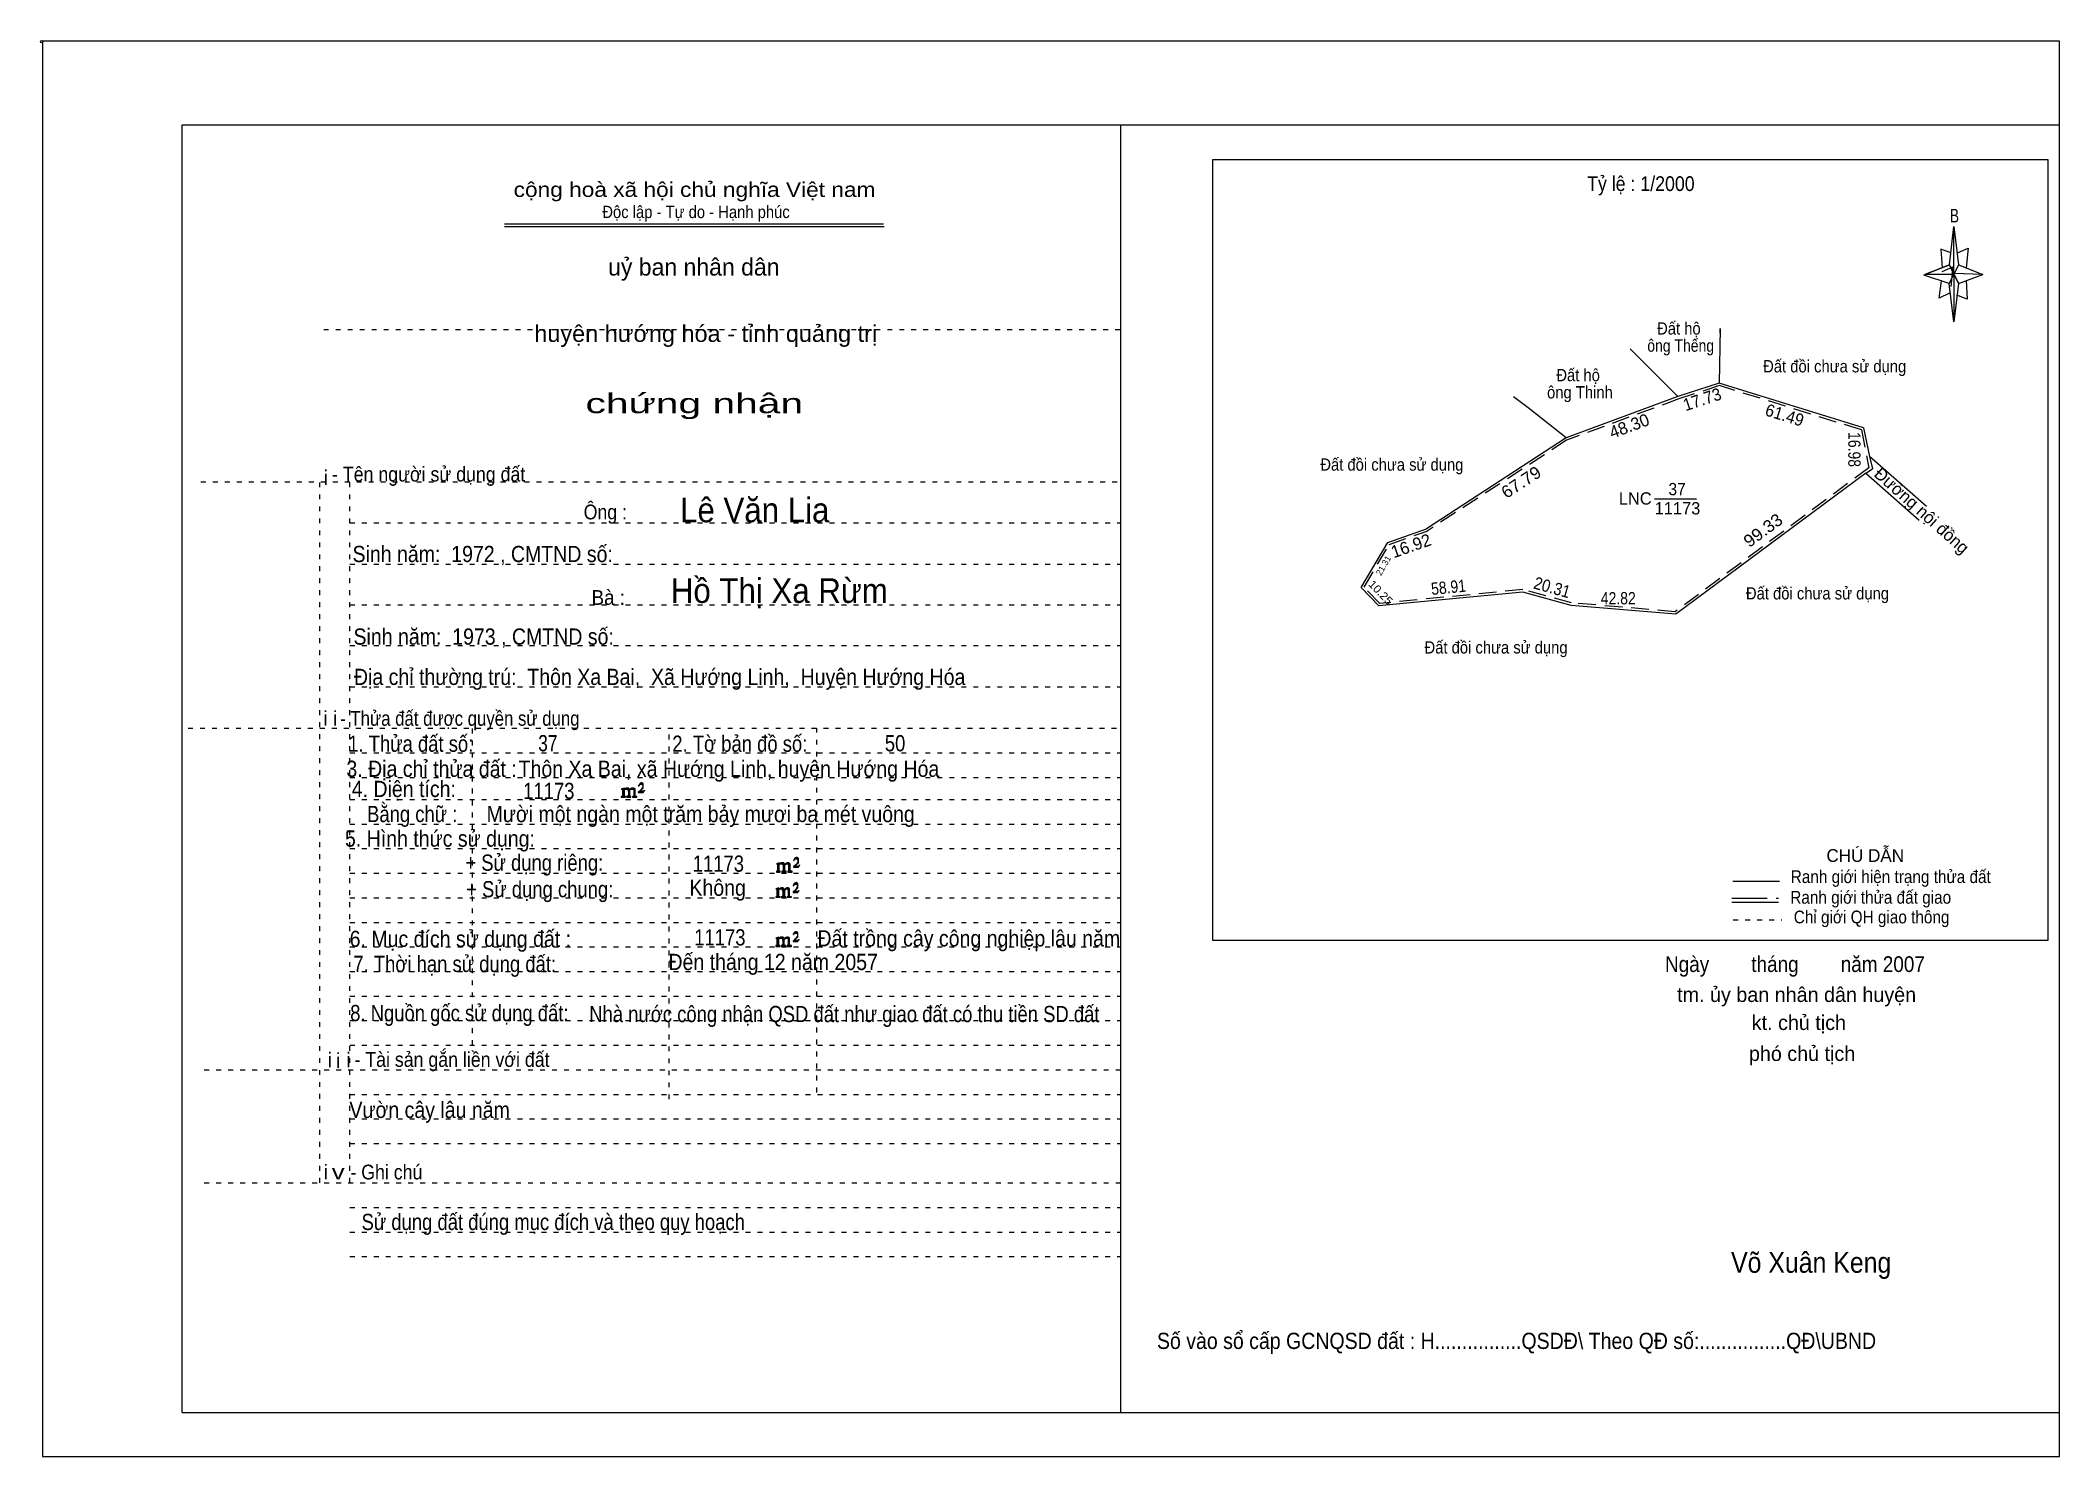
# Model space of a CAD drawing. Header units: centimetres. Extents: x -1.6 to 39.5, y -3.3 to 25.5.
import ezdxf
from ezdxf.enums import TextEntityAlignment as Align

# ---------------------------------------------------------------- set-up
doc = ezdxf.new("R2010")
doc.units = ezdxf.units.CM
doc.header["$LTSCALE"] = 0.12
for name, pattern in [('DOTTED', [1.5, 0.3, -1.2]), ('LONG_DASHED', [7.5, 6, -1.5]), ('MEDIUM_DASHED', [4.5, 3, -1.5])]:
    doc.linetypes.add(name, pattern=pattern)
for name, color, linetype, lineweight in [('1', 7, 'DOTTED', 13), ('10', 7, 'Continuous', 13), ('4', 7, 'Continuous', 13), ('5', 7, 'Continuous', 13), ('50', 7, 'Continuous', 13)]:
    doc.layers.add(name, color=color, linetype=linetype, lineweight=lineweight)

msp = doc.modelspace()

# ---------------------------------------------------------------- hatches: boundary and pattern name
at = {"layer": '50'}
for points in [[(10.27, 10.13), (10.27, 10.12), (10.27, 10.11), (10.25, 10.11), (10.24, 10.11), (10.24, 10.1), (10.33, 10.1), (10.33, 10.11), (10.32, 10.11), (10.31, 10.11), (10.31, 10.12), (10.31, 10.13), (10.31, 10.24), (10.31, 10.25), (10.32, 10.26), (10.34, 10.26), (10.35, 10.26), (10.36, 10.26), (10.37, 10.25), (10.39, 10.22), (10.39, 10.13), (10.37, 10.12), (10.37, 10.11), (10.36, 10.11), (10.35, 10.11), (10.35, 10.1), (10.44, 10.1), (10.44, 10.11), (10.43, 10.11), (10.42, 10.11), (10.42, 10.12), (10.42, 10.13), (10.42, 10.24), (10.44, 10.26), (10.45, 10.26), (10.46, 10.26), (10.49, 10.26), (10.49, 10.25), (10.5, 10.24), (10.5, 10.22), (10.5, 10.13), (10.5, 10.12), (10.49, 10.11), (10.49, 10.11), (10.47, 10.11), (10.47, 10.1), (10.56, 10.1), (10.56, 10.11), (10.55, 10.11), (10.54, 10.11), (10.53, 10.12), (10.53, 10.13), (10.53, 10.2), (10.53, 10.25), (10.53, 10.26), (10.52, 10.27), (10.5, 10.28), (10.47, 10.28), (10.46, 10.28), (10.44, 10.27), (10.41, 10.25), (10.41, 10.26), (10.4, 10.28), (10.39, 10.28), (10.37, 10.28), (10.35, 10.28), (10.34, 10.28), (10.32, 10.26), (10.31, 10.26), (10.31, 10.25), (10.31, 10.25), (10.31, 10.26), (10.31, 10.28), (10.24, 10.26), (10.24, 10.26), (10.25, 10.26), (10.27, 10.25), (10.27, 10.24), (10.27, 10.23)], [(10.69, 10.19), (10.72, 10.24), (10.72, 10.24), (10.71, 10.22), (10.69, 10.22), (10.68, 10.22), (10.63, 10.22), (10.66, 10.26), (10.67, 10.27), (10.69, 10.28), (10.69, 10.3), (10.69, 10.32), (10.69, 10.34), (10.69, 10.35), (10.69, 10.37), (10.68, 10.38), (10.67, 10.38), (10.66, 10.39), (10.65, 10.39), (10.63, 10.38), (10.63, 10.38), (10.62, 10.37), (10.61, 10.35), (10.59, 10.33), (10.61, 10.33), (10.61, 10.35), (10.62, 10.35), (10.63, 10.36), (10.65, 10.36), (10.66, 10.36), (10.67, 10.35), (10.68, 10.35), (10.68, 10.32), (10.68, 10.3), (10.66, 10.28), (10.66, 10.26), (10.65, 10.25), (10.59, 10.2), (10.59, 10.19)], [(13.42, 8.61), (13.42, 8.6), (13.42, 8.59), (13.41, 8.59), (13.4, 8.59), (13.4, 8.57), (13.48, 8.57), (13.48, 8.59), (13.47, 8.59), (13.46, 8.59), (13.46, 8.6), (13.46, 8.61), (13.46, 8.72), (13.46, 8.73), (13.47, 8.74), (13.5, 8.74), (13.51, 8.74), (13.52, 8.74), (13.53, 8.73), (13.54, 8.69), (13.54, 8.61), (13.53, 8.6), (13.53, 8.59), (13.52, 8.59), (13.51, 8.59), (13.51, 8.57), (13.6, 8.57), (13.6, 8.59), (13.58, 8.59), (13.57, 8.59), (13.57, 8.6), (13.57, 8.61), (13.57, 8.72), (13.6, 8.74), (13.61, 8.74), (13.62, 8.74), (13.64, 8.74), (13.64, 8.73), (13.65, 8.72), (13.65, 8.69), (13.65, 8.61), (13.65, 8.6), (13.64, 8.59), (13.64, 8.59), (13.63, 8.59), (13.63, 8.57), (13.72, 8.57), (13.72, 8.59), (13.7, 8.59), (13.69, 8.59), (13.68, 8.6), (13.68, 8.61), (13.68, 8.68), (13.68, 8.73), (13.68, 8.74), (13.67, 8.75), (13.65, 8.76), (13.63, 8.76), (13.62, 8.76), (13.6, 8.75), (13.56, 8.73), (13.56, 8.74), (13.55, 8.76), (13.54, 8.76), (13.53, 8.76), (13.51, 8.76), (13.5, 8.76), (13.47, 8.74), (13.46, 8.74), (13.46, 8.73), (13.46, 8.73), (13.46, 8.74), (13.46, 8.76), (13.4, 8.74), (13.4, 8.74), (13.41, 8.74), (13.42, 8.73), (13.42, 8.72), (13.42, 8.71)], [(13.85, 8.67), (13.87, 8.72), (13.87, 8.72), (13.86, 8.69), (13.85, 8.69), (13.84, 8.69), (13.78, 8.69), (13.82, 8.74), (13.83, 8.75), (13.85, 8.76), (13.85, 8.78), (13.85, 8.79), (13.85, 8.82), (13.85, 8.83), (13.85, 8.85), (13.84, 8.86), (13.83, 8.86), (13.82, 8.87), (13.8, 8.87), (13.78, 8.86), (13.78, 8.86), (13.77, 8.85), (13.76, 8.83), (13.75, 8.81), (13.76, 8.81), (13.76, 8.83), (13.77, 8.83), (13.78, 8.84), (13.8, 8.84), (13.82, 8.84), (13.83, 8.83), (13.84, 8.83), (13.84, 8.79), (13.84, 8.78), (13.82, 8.76), (13.82, 8.74), (13.8, 8.73), (13.75, 8.68), (13.75, 8.67)], [(13.41, 8.09), (13.41, 8.08), (13.41, 8.07), (13.4, 8.07), (13.39, 8.07), (13.39, 8.06), (13.48, 8.06), (13.48, 8.07), (13.47, 8.07), (13.45, 8.07), (13.45, 8.08), (13.45, 8.09), (13.45, 8.2), (13.45, 8.21), (13.47, 8.23), (13.49, 8.23), (13.5, 8.23), (13.51, 8.23), (13.52, 8.21), (13.53, 8.18), (13.53, 8.09), (13.52, 8.08), (13.52, 8.07), (13.51, 8.07), (13.5, 8.07), (13.5, 8.06), (13.59, 8.06), (13.59, 8.07), (13.58, 8.07), (13.57, 8.07), (13.57, 8.08), (13.57, 8.09), (13.57, 8.2), (13.59, 8.23), (13.6, 8.23), (13.61, 8.23), (13.63, 8.23), (13.63, 8.21), (13.64, 8.2), (13.64, 8.18), (13.64, 8.09), (13.64, 8.08), (13.63, 8.07), (13.63, 8.07), (13.62, 8.07), (13.62, 8.06), (13.71, 8.06), (13.71, 8.07), (13.7, 8.07), (13.69, 8.07), (13.67, 8.08), (13.67, 8.09), (13.67, 8.17), (13.67, 8.21), (13.67, 8.23), (13.66, 8.24), (13.64, 8.25), (13.62, 8.25), (13.61, 8.25), (13.59, 8.24), (13.55, 8.21), (13.55, 8.23), (13.54, 8.25), (13.53, 8.25), (13.52, 8.25), (13.5, 8.25), (13.49, 8.25), (13.47, 8.23), (13.45, 8.23), (13.45, 8.21), (13.45, 8.21), (13.45, 8.23), (13.45, 8.25), (13.39, 8.23), (13.39, 8.23), (13.4, 8.23), (13.41, 8.21), (13.41, 8.2), (13.41, 8.19)], [(13.84, 8.16), (13.86, 8.2), (13.86, 8.2), (13.85, 8.18), (13.84, 8.18), (13.83, 8.18), (13.77, 8.18), (13.81, 8.23), (13.82, 8.24), (13.84, 8.25), (13.84, 8.27), (13.84, 8.28), (13.84, 8.3), (13.84, 8.31), (13.84, 8.34), (13.83, 8.35), (13.82, 8.35), (13.81, 8.36), (13.8, 8.36), (13.77, 8.35), (13.77, 8.35), (13.76, 8.34), (13.75, 8.31), (13.74, 8.29), (13.75, 8.29), (13.75, 8.31), (13.76, 8.31), (13.77, 8.33), (13.8, 8.33), (13.81, 8.33), (13.82, 8.31), (13.83, 8.31), (13.83, 8.28), (13.83, 8.27), (13.81, 8.25), (13.81, 8.23), (13.8, 8.21), (13.74, 8.17), (13.74, 8.16)], [(13.41, 7.1), (13.41, 7.09), (13.41, 7.08), (13.4, 7.08), (13.39, 7.08), (13.39, 7.06), (13.47, 7.06), (13.47, 7.08), (13.46, 7.08), (13.45, 7.08), (13.45, 7.09), (13.45, 7.1), (13.45, 7.21), (13.45, 7.22), (13.46, 7.23), (13.49, 7.23), (13.5, 7.23), (13.51, 7.23), (13.52, 7.22), (13.53, 7.18), (13.53, 7.1), (13.52, 7.09), (13.52, 7.08), (13.51, 7.08), (13.5, 7.08), (13.5, 7.06), (13.59, 7.06), (13.59, 7.08), (13.57, 7.08), (13.56, 7.08), (13.56, 7.09), (13.56, 7.1), (13.56, 7.21), (13.59, 7.23), (13.6, 7.23), (13.61, 7.23), (13.63, 7.23), (13.63, 7.22), (13.64, 7.21), (13.64, 7.18), (13.64, 7.1), (13.64, 7.09), (13.63, 7.08), (13.63, 7.08), (13.62, 7.08), (13.62, 7.06), (13.71, 7.06), (13.71, 7.08), (13.69, 7.08), (13.68, 7.08), (13.67, 7.09), (13.67, 7.1), (13.67, 7.17), (13.67, 7.22), (13.67, 7.23), (13.66, 7.24), (13.64, 7.25), (13.62, 7.25), (13.61, 7.25), (13.59, 7.24), (13.55, 7.22), (13.55, 7.23), (13.54, 7.25), (13.53, 7.25), (13.52, 7.25), (13.5, 7.25), (13.49, 7.25), (13.46, 7.23), (13.45, 7.23), (13.45, 7.22), (13.45, 7.22), (13.45, 7.23), (13.45, 7.25), (13.39, 7.23), (13.39, 7.23), (13.4, 7.23), (13.41, 7.22), (13.41, 7.21), (13.41, 7.2)], [(13.84, 7.16), (13.86, 7.21), (13.86, 7.21), (13.85, 7.18), (13.84, 7.18), (13.83, 7.18), (13.77, 7.18), (13.81, 7.23), (13.82, 7.24), (13.84, 7.25), (13.84, 7.27), (13.84, 7.28), (13.84, 7.31), (13.84, 7.32), (13.84, 7.34), (13.83, 7.35), (13.82, 7.35), (13.81, 7.36), (13.79, 7.36), (13.77, 7.35), (13.77, 7.35), (13.76, 7.34), (13.75, 7.32), (13.74, 7.3), (13.75, 7.3), (13.75, 7.32), (13.76, 7.32), (13.77, 7.33), (13.79, 7.33), (13.81, 7.33), (13.82, 7.32), (13.83, 7.32), (13.83, 7.28), (13.83, 7.27), (13.81, 7.25), (13.81, 7.23), (13.79, 7.22), (13.74, 7.17), (13.74, 7.16)]]:
    msp.add_hatch(color=256, dxfattribs=at).paths.add_polyline_path(points)

# ---------------------------------------------------------------- linework, layer by layer
at = {"layer": '1', "linetype": 'Continuous'}
for p, q in [((1.31, -2.42), (1.31, 23.78)), ((1.31, 23.78), (39.51, 23.78)), ((20.41, -2.42), (20.41, 23.78)), ((39.51, -2.42), (39.51, 23.78)), ((7.87, 21.76), (15.58, 21.76)), ((7.87, 21.71), (15.59, 21.71)), ((37.26, 20.55), (36.75, 20.72)), ((1.31, -2.42), (39.51, -2.42))]:
    msp.add_line(p, q, dxfattribs=at)
at = {"layer": '1'}
for p, q in [((4.19, 19.61), (20.41, 19.61)), ((1.69, 16.51), (20.41, 16.51)), ((4.11, 2.25), (4.11, 16.51)), ((4.72, 2.25), (4.72, 16.51)), ((4.72, 15.68), (20.41, 15.68)), ((4.72, 14.84), (20.41, 14.84)), ((4.72, 14.01), (20.41, 14.01)), ((4.72, 13.18), (20.41, 13.18)), ((4.72, 12.34), (20.41, 12.34)), ((1.43, 11.5), (20.41, 11.5)), ((7.22, 5.05), (7.22, 11.5)), ((11.22, 3.95), (11.22, 11.5)), ((14.22, 4.09), (14.22, 11.5)), ((4.72, 11), (20.41, 11)), ((4.72, 10.5), (20.41, 10.5)), ((4.72, 10.05), (20.41, 10.05)), ((4.72, 9.55), (20.41, 9.55)), ((4.72, 9.05), (20.41, 9.05)), ((4.72, 8.55), (20.41, 8.55)), ((4.72, 8.05), (20.41, 8.05)), ((4.72, 7.55), (20.41, 7.55)), ((4.72, 7.05), (20.41, 7.05)), ((4.72, 6.55), (20.41, 6.55)), ((4.72, 6.05), (20.41, 6.05)), ((4.72, 5.55), (20.41, 5.55)), ((4.72, 5.05), (20.41, 5.05)), ((1.76, 4.55), (20.41, 4.55)), ((4.72, 4.05), (20.41, 4.05)), ((4.72, 3.55), (20.41, 3.55)), ((4.72, 3.05), (20.41, 3.05)), ((1.76, 2.25), (20.41, 2.25)), ((4.72, 1.75), (20.41, 1.75)), ((4.72, 1.25), (20.41, 1.25)), ((4.72, 0.75), (20.41, 0.75))]:
    msp.add_line(p, q, dxfattribs=at)
at = {"layer": '1', "linetype": 'Continuous'}
msp.add_lwpolyline([(-1.53, -3.32), (39.51, -3.32), (39.51, 25.48), (-1.53, 25.48)], close=True, dxfattribs=at)
msp.add_lwpolyline([(37.27, 20.35), (37.06, 20.25), (37.11, 20.6)], dxfattribs=at)
at = {"layer": '10'}
for p, q in [((31.74, 18.25), (30.77, 19.22)), ((32.58, 18.52), (31.74, 18.25)), ((35.52, 17.61), (32.58, 18.52)), ((28.7, 18.02), (28.4, 18.24)), ((31.74, 18.25), (29.47, 17.41)), ((29.47, 17.41), (28.7, 18.02)), ((29.47, 17.41), (26.63, 15.56)), ((35.52, 17.61), (35.64, 17.03)), ((36.8, 16.01), (35.64, 17.03)), ((35.64, 17.03), (35.7, 16.78)), ((35.57, 16.69), (35.7, 16.78)), ((35.57, 16.69), (36.65, 15.73)), ((31.27, 16.17), (32.12, 16.17))]:
    msp.add_line(p, q, dxfattribs=at)
at = {"layer": '10', "linetype": 'MEDIUM_DASHED'}
for p, q in [((31.76, 18.2), (29.48, 17.36)), ((32.59, 18.47), (31.76, 18.2)), ((35.48, 17.57), (32.59, 18.47)), ((29.48, 17.36), (26.64, 15.51)), ((35.48, 17.57), (35.63, 16.8))]:
    msp.add_line(p, q, dxfattribs=at)
at = {"layer": '10'}
for points in [[(32.6, 19.54), (32.6, 19.63), (32.58, 18.52)], [(35.57, 16.69), (31.7, 13.82), (29.57, 14), (28.59, 14.27), (25.66, 13.99), (25.3, 14.36), (25.84, 15.28), (26.63, 15.56)]]:
    msp.add_lwpolyline(points, dxfattribs=at)
at = {"layer": '10', "linetype": 'MEDIUM_DASHED'}
msp.add_lwpolyline([(35.63, 16.8), (31.69, 13.87), (29.58, 14.05), (28.59, 14.32), (25.68, 14.04), (25.36, 14.37), (25.87, 15.24), (26.64, 15.51)], dxfattribs=at)
at = {"layer": '4'}
for p, q in [((32.86, 8.39), (33.81, 8.39)), ((32.84, 7.96), (33.79, 7.96))]:
    msp.add_line(p, q, dxfattribs=at)
at = {"layer": '4', "linetype": 'LONG_DASHED'}
msp.add_line((32.84, 8.04), (33.79, 8.04), dxfattribs=at)
at = {"layer": '4', "linetype": 'DOTTED'}
msp.add_line((32.87, 7.6), (33.86, 7.6), dxfattribs=at)
at = {"layer": '4'}
msp.add_lwpolyline([(22.28, 23.07), (39.27, 23.07), (39.27, 7.18), (22.28, 7.18)], close=True, dxfattribs=at)
msp.add_circle((-1.55, 25.47), 0.025, dxfattribs=at)
at = {"layer": '5'}
for p, q in [((37.27, 20.93), (37.36, 21.71)), ((37.45, 20.55), (37.36, 19.77)), ((37.45, 20.93), (37.95, 20.73)), ((37.61, 20.61), (37.63, 20.23)), ((37.63, 20.23), (37.42, 20.31))]:
    msp.add_line(p, q, dxfattribs=at)
for points in [[(37.36, 21.71), (37.45, 20.93), (37.36, 20.73)], [(37.36, 20.73), (36.77, 20.73), (37.27, 20.93), (37.45, 20.55), (37.95, 20.73), (37.36, 20.75)], [(37.36, 20.73), (37.36, 19.77), (37.26, 20.55)]]:
    msp.add_lwpolyline(points, close=True, dxfattribs=at)
for points in [[(37.3, 21.17), (37.09, 21.25), (37.12, 20.87)], [(37.43, 21.17), (37.65, 21.27), (37.61, 20.87)], [(37.36, 20.73), (37.27, 20.93), (36.77, 20.73)], [(37.12, 20.79), (37.34, 20.89), (37.3, 20.49)], [(37.36, 20.73), (37.45, 20.55), (37.95, 20.73)]]:
    msp.add_lwpolyline(points, dxfattribs=at)
at = {"layer": '50'}
for points in [[(10.27, 10.13), (10.27, 10.12), (10.27, 10.11), (10.25, 10.11), (10.24, 10.11), (10.24, 10.1), (10.33, 10.1), (10.33, 10.11), (10.32, 10.11), (10.31, 10.11), (10.31, 10.12), (10.31, 10.13), (10.31, 10.24), (10.31, 10.25), (10.32, 10.26), (10.34, 10.26), (10.35, 10.26), (10.36, 10.26), (10.37, 10.25), (10.39, 10.22), (10.39, 10.13), (10.37, 10.12), (10.37, 10.11), (10.36, 10.11), (10.35, 10.11), (10.35, 10.1), (10.44, 10.1), (10.44, 10.11), (10.43, 10.11), (10.42, 10.11), (10.42, 10.12), (10.42, 10.13), (10.42, 10.24), (10.44, 10.26), (10.45, 10.26), (10.46, 10.26), (10.49, 10.26), (10.49, 10.25), (10.5, 10.24), (10.5, 10.22), (10.5, 10.13), (10.5, 10.12), (10.49, 10.11), (10.49, 10.11), (10.47, 10.11), (10.47, 10.1), (10.56, 10.1), (10.56, 10.11), (10.55, 10.11), (10.54, 10.11), (10.53, 10.12), (10.53, 10.13), (10.53, 10.2), (10.53, 10.25), (10.53, 10.26), (10.52, 10.27), (10.5, 10.28), (10.47, 10.28), (10.46, 10.28), (10.44, 10.27), (10.41, 10.25), (10.41, 10.26), (10.4, 10.28), (10.39, 10.28), (10.37, 10.28), (10.35, 10.28), (10.34, 10.28), (10.32, 10.26), (10.31, 10.26), (10.31, 10.25), (10.31, 10.25), (10.31, 10.26), (10.31, 10.28), (10.24, 10.26), (10.24, 10.26), (10.25, 10.26), (10.27, 10.25), (10.27, 10.24), (10.27, 10.23)], [(10.69, 10.19), (10.72, 10.24), (10.72, 10.24), (10.71, 10.22), (10.69, 10.22), (10.68, 10.22), (10.63, 10.22), (10.66, 10.26), (10.67, 10.27), (10.69, 10.28), (10.69, 10.3), (10.69, 10.32), (10.69, 10.34), (10.69, 10.35), (10.69, 10.37), (10.68, 10.38), (10.67, 10.38), (10.66, 10.39), (10.65, 10.39), (10.63, 10.38), (10.63, 10.38), (10.62, 10.37), (10.61, 10.35), (10.59, 10.33), (10.61, 10.33), (10.61, 10.35), (10.62, 10.35), (10.63, 10.36), (10.65, 10.36), (10.66, 10.36), (10.67, 10.35), (10.68, 10.35), (10.68, 10.32), (10.68, 10.3), (10.66, 10.28), (10.66, 10.26), (10.65, 10.25), (10.59, 10.2), (10.59, 10.19)], [(13.42, 8.61), (13.42, 8.6), (13.42, 8.59), (13.41, 8.59), (13.4, 8.59), (13.4, 8.57), (13.48, 8.57), (13.48, 8.59), (13.47, 8.59), (13.46, 8.59), (13.46, 8.6), (13.46, 8.61), (13.46, 8.72), (13.46, 8.73), (13.47, 8.74), (13.5, 8.74), (13.51, 8.74), (13.52, 8.74), (13.53, 8.73), (13.54, 8.69), (13.54, 8.61), (13.53, 8.6), (13.53, 8.59), (13.52, 8.59), (13.51, 8.59), (13.51, 8.57), (13.6, 8.57), (13.6, 8.59), (13.58, 8.59), (13.57, 8.59), (13.57, 8.6), (13.57, 8.61), (13.57, 8.72), (13.6, 8.74), (13.61, 8.74), (13.62, 8.74), (13.64, 8.74), (13.64, 8.73), (13.65, 8.72), (13.65, 8.69), (13.65, 8.61), (13.65, 8.6), (13.64, 8.59), (13.64, 8.59), (13.63, 8.59), (13.63, 8.57), (13.72, 8.57), (13.72, 8.59), (13.7, 8.59), (13.69, 8.59), (13.68, 8.6), (13.68, 8.61), (13.68, 8.68), (13.68, 8.73), (13.68, 8.74), (13.67, 8.75), (13.65, 8.76), (13.63, 8.76), (13.62, 8.76), (13.6, 8.75), (13.56, 8.73), (13.56, 8.74), (13.55, 8.76), (13.54, 8.76), (13.53, 8.76), (13.51, 8.76), (13.5, 8.76), (13.47, 8.74), (13.46, 8.74), (13.46, 8.73), (13.46, 8.73), (13.46, 8.74), (13.46, 8.76), (13.4, 8.74), (13.4, 8.74), (13.41, 8.74), (13.42, 8.73), (13.42, 8.72), (13.42, 8.71)], [(13.85, 8.67), (13.87, 8.72), (13.87, 8.72), (13.86, 8.69), (13.85, 8.69), (13.84, 8.69), (13.78, 8.69), (13.82, 8.74), (13.83, 8.75), (13.85, 8.76), (13.85, 8.78), (13.85, 8.79), (13.85, 8.82), (13.85, 8.83), (13.85, 8.85), (13.84, 8.86), (13.83, 8.86), (13.82, 8.87), (13.8, 8.87), (13.78, 8.86), (13.78, 8.86), (13.77, 8.85), (13.76, 8.83), (13.75, 8.81), (13.76, 8.81), (13.76, 8.83), (13.77, 8.83), (13.78, 8.84), (13.8, 8.84), (13.82, 8.84), (13.83, 8.83), (13.84, 8.83), (13.84, 8.79), (13.84, 8.78), (13.82, 8.76), (13.82, 8.74), (13.8, 8.73), (13.75, 8.68), (13.75, 8.67)], [(13.41, 8.09), (13.41, 8.08), (13.41, 8.07), (13.4, 8.07), (13.39, 8.07), (13.39, 8.06), (13.48, 8.06), (13.48, 8.07), (13.47, 8.07), (13.45, 8.07), (13.45, 8.08), (13.45, 8.09), (13.45, 8.2), (13.45, 8.21), (13.47, 8.23), (13.49, 8.23), (13.5, 8.23), (13.51, 8.23), (13.52, 8.21), (13.53, 8.18), (13.53, 8.09), (13.52, 8.08), (13.52, 8.07), (13.51, 8.07), (13.5, 8.07), (13.5, 8.06), (13.59, 8.06), (13.59, 8.07), (13.58, 8.07), (13.57, 8.07), (13.57, 8.08), (13.57, 8.09), (13.57, 8.2), (13.59, 8.23), (13.6, 8.23), (13.61, 8.23), (13.63, 8.23), (13.63, 8.21), (13.64, 8.2), (13.64, 8.18), (13.64, 8.09), (13.64, 8.08), (13.63, 8.07), (13.63, 8.07), (13.62, 8.07), (13.62, 8.06), (13.71, 8.06), (13.71, 8.07), (13.7, 8.07), (13.69, 8.07), (13.67, 8.08), (13.67, 8.09), (13.67, 8.17), (13.67, 8.21), (13.67, 8.23), (13.66, 8.24), (13.64, 8.25), (13.62, 8.25), (13.61, 8.25), (13.59, 8.24), (13.55, 8.21), (13.55, 8.23), (13.54, 8.25), (13.53, 8.25), (13.52, 8.25), (13.5, 8.25), (13.49, 8.25), (13.47, 8.23), (13.45, 8.23), (13.45, 8.21), (13.45, 8.21), (13.45, 8.23), (13.45, 8.25), (13.39, 8.23), (13.39, 8.23), (13.4, 8.23), (13.41, 8.21), (13.41, 8.2), (13.41, 8.19)], [(13.84, 8.16), (13.86, 8.2), (13.86, 8.2), (13.85, 8.18), (13.84, 8.18), (13.83, 8.18), (13.77, 8.18), (13.81, 8.23), (13.82, 8.24), (13.84, 8.25), (13.84, 8.27), (13.84, 8.28), (13.84, 8.3), (13.84, 8.31), (13.84, 8.34), (13.83, 8.35), (13.82, 8.35), (13.81, 8.36), (13.8, 8.36), (13.77, 8.35), (13.77, 8.35), (13.76, 8.34), (13.75, 8.31), (13.74, 8.29), (13.75, 8.29), (13.75, 8.31), (13.76, 8.31), (13.77, 8.33), (13.8, 8.33), (13.81, 8.33), (13.82, 8.31), (13.83, 8.31), (13.83, 8.28), (13.83, 8.27), (13.81, 8.25), (13.81, 8.23), (13.8, 8.21), (13.74, 8.17), (13.74, 8.16)], [(13.41, 7.1), (13.41, 7.09), (13.41, 7.08), (13.4, 7.08), (13.39, 7.08), (13.39, 7.06), (13.47, 7.06), (13.47, 7.08), (13.46, 7.08), (13.45, 7.08), (13.45, 7.09), (13.45, 7.1), (13.45, 7.21), (13.45, 7.22), (13.46, 7.23), (13.49, 7.23), (13.5, 7.23), (13.51, 7.23), (13.52, 7.22), (13.53, 7.18), (13.53, 7.1), (13.52, 7.09), (13.52, 7.08), (13.51, 7.08), (13.5, 7.08), (13.5, 7.06), (13.59, 7.06), (13.59, 7.08), (13.57, 7.08), (13.56, 7.08), (13.56, 7.09), (13.56, 7.1), (13.56, 7.21), (13.59, 7.23), (13.6, 7.23), (13.61, 7.23), (13.63, 7.23), (13.63, 7.22), (13.64, 7.21), (13.64, 7.18), (13.64, 7.1), (13.64, 7.09), (13.63, 7.08), (13.63, 7.08), (13.62, 7.08), (13.62, 7.06), (13.71, 7.06), (13.71, 7.08), (13.69, 7.08), (13.68, 7.08), (13.67, 7.09), (13.67, 7.1), (13.67, 7.17), (13.67, 7.22), (13.67, 7.23), (13.66, 7.24), (13.64, 7.25), (13.62, 7.25), (13.61, 7.25), (13.59, 7.24), (13.55, 7.22), (13.55, 7.23), (13.54, 7.25), (13.53, 7.25), (13.52, 7.25), (13.5, 7.25), (13.49, 7.25), (13.46, 7.23), (13.45, 7.23), (13.45, 7.22), (13.45, 7.22), (13.45, 7.23), (13.45, 7.25), (13.39, 7.23), (13.39, 7.23), (13.4, 7.23), (13.41, 7.22), (13.41, 7.21), (13.41, 7.2)], [(13.84, 7.16), (13.86, 7.21), (13.86, 7.21), (13.85, 7.18), (13.84, 7.18), (13.83, 7.18), (13.77, 7.18), (13.81, 7.23), (13.82, 7.24), (13.84, 7.25), (13.84, 7.27), (13.84, 7.28), (13.84, 7.31), (13.84, 7.32), (13.84, 7.34), (13.83, 7.35), (13.82, 7.35), (13.81, 7.36), (13.79, 7.36), (13.77, 7.35), (13.77, 7.35), (13.76, 7.34), (13.75, 7.32), (13.74, 7.3), (13.75, 7.3), (13.75, 7.32), (13.76, 7.32), (13.77, 7.33), (13.79, 7.33), (13.81, 7.33), (13.82, 7.32), (13.83, 7.32), (13.83, 7.28), (13.83, 7.27), (13.81, 7.25), (13.81, 7.23), (13.79, 7.22), (13.74, 7.17), (13.74, 7.16)]]:
    msp.add_lwpolyline(points, close=True, dxfattribs=at)

# ---------------------------------------------------------------- texts
at = {"layer": '1'}
for s, height, width, p in [('cộng hoà xã hội chủ nghĩa Việt nam', 0.3, 1.15, (11.735, 22.31)), ('Độc lập - Tự do - Hạnh phúc', 0.25, 0.9, (11.765, 21.88)), ('chứng nhận', 0.4, 1.55, (11.73, 17.91)), ('- Tên người sử dụng đất', 0.3, 0.9, (6.325, 16.52)), ('- Thửa đất được quyền sử dụng', 0.3, 0.85, (6.96, 11.55)), ('- Tài sản gắn liền với đất ', 0.3, 0.9, (6.85, 4.61)), ('v', 0.3, 1.3, (4.485, 2.32)), ('- Ghi chú', 0.3, 0.9, (5.465, 2.32))]:
    msp.add_text(s, height=height, dxfattribs=dict(at, width=width)).set_placement(p, align=Align.CENTER)
for s, height, p in [('uỷ ban nhân dân', 0.35, (11.72, 20.71)), ('i', 0.3, (4.235, 16.45)), ('i', 0.3, (4.225, 11.55)), ('i', 0.3, (4.425, 11.55)), ('i', 0.3, (4.315, 4.6)), ('i', 0.3, (4.485, 4.59)), ('i', 0.3, (4.695, 4.6)), ('i', 0.3, (4.235, 2.32))]:
    msp.add_text(s, height=height, dxfattribs=at).set_placement(p, align=Align.CENTER)
at = {"layer": '10'}
for s, height, width, p in [('Tỷ lệ : 1/2000', 0.3, 0.9, (30.99, 22.43)), ('Đất hộ ', 0.25, 0.9, (31.805, 19.51)), ('ông Thếng', 0.25, 0.85, (31.8, 19.16)), ('Đất đồi chưa sử dụng ', 0.25, 0.9, (34.975, 18.74)), ('Đất hộ ', 0.25, 0.9, (29.755, 18.56)), ('ông Thinh', 0.25, 0.9, (29.75, 18.21)), ('Đất đồi chưa sử dụng ', 0.25, 0.9, (25.965, 16.74)), ('Lê Văn Lia', 0.5, 0.95, (12.96, 15.69)), ('Hồ Thị Xa Rừm', 0.5, 0.95, (13.46, 14.05)), ('Đất đồi chưa sử dụng ', 0.25, 0.9, (34.625, 14.12)), ('42.82', 0.25, 0.85, (30.53, 14.02)), ('Đất đồi chưa sử dụng ', 0.25, 0.9, (28.085, 13.02)), ('Võ Xuân Keng', 0.42, 0.9, (34.455, 0.42))]:
    msp.add_text(s, height=height, dxfattribs=dict(at, width=width)).set_placement(p, align=Align.CENTER)
for s, height, rotation, width, p in [('17.73', 0.25, 18.169, 0.95, (32.276, 18.073)), ('61.49', 0.25, 342.685, 0.95, (33.878, 17.752)), ('16.98', 0.25, 270, 0.85, (35.21, 17.17)), ('67.79', 0.25, 33.099, 1.05, (28.622, 16.402)), ('99.33', 0.25, 36.562, 1.05, (33.55, 15.427)), ('10.25', 0.16, 314.091, 1.1, (25.638, 14.206)), ('58.91', 0.25, 5.523, 0.85, (27.088, 14.245)), ('20.31', 0.25, 344.349, 0.9, (29.151, 14.246))]:
    msp.add_text(s, height=height, rotation=rotation, dxfattribs=dict(at, width=width)).set_placement(p, align=Align.CENTER)
for s, height, rotation, p in [('48.30', 0.25, 20.292, (30.797, 17.533)), ('Đường nội đồng', 0.25, 318.366, (36.622, 15.835)), ('16.92', 0.25, 19.217, (26.354, 15.094)), ('21.31', 0.1279, 60.102, (25.808, 14.778))]:
    msp.add_text(s, height=height, rotation=rotation, dxfattribs=at).set_placement(p, align=Align.CENTER)
at = {"layer": '10', "width": 0.95}
msp.add_text('37', height=0.25, dxfattribs=at).set_placement((31.55, 16.24))
at = {"layer": '10'}
msp.add_text('LNC', height=0.25, dxfattribs=at).set_placement((31.21, 16.05), align=Align.RIGHT)
msp.add_text('11173', height=0.25, dxfattribs=at).set_placement((31.27, 15.85))
at = {"layer": '4'}
msp.add_text('CHÚ DẪN', height=0.2591, dxfattribs=at).set_placement((35.555, 8.78), align=Align.CENTER)
at = {"layer": '4', "width": 0.9}
for s, p in [('Ranh giới hiện trạng thửa đất', (36.075, 8.35)), ('Ranh giới thửa đất giao ', (35.71, 7.93)), ('Chỉ giới QH giao thông', (35.685, 7.53))]:
    msp.add_text(s, height=0.2591, dxfattribs=at).set_placement(p, align=Align.CENTER)
at = {"layer": '5', "width": 0.75}
msp.add_text('B', height=0.276, dxfattribs=at).set_placement((37.37, 21.79), align=Align.CENTER)
at = {"layer": '50'}
for s, height, width, p in [('  huyện hướng hóa - tỉnh quảng trị', 0.34, 1.05, (11.83, 19.36)), ('Ông :', 0.3, 0.9, (9.92, 15.75)), ('Sinh năm:  1972 , CMTND số:  ', 0.33, 0.9, (7.535, 14.88)), ('Bà :', 0.3, 0.95, (9.98, 14.01)), ('Sinh năm:  1973 , CMTND số:  ', 0.33, 0.9, (7.555, 13.2)), ('Địa chỉ thường trú:  Thôn Xa Bai,  Xã Hướng Linh,  Huyện Hướng Hóa', 0.33, 0.9, (11.025, 12.38)), ('1. Thửa đất số:  ', 0.33, 0.85, (6.065, 11.02)), ('37', 0.33, 0.8, (8.75, 11.03)), ('2. Tờ bản đồ số:  ', 0.33, 0.85, (12.76, 11.02)), ('50', 0.33, 0.85, (15.815, 11.03)), ('3. Địa chỉ thửa đất : ', 0.33, 0.9, (6.44, 10.51)), ('Thôn Xa Bai, xã Hướng Linh, huyện Hướng Hóa', 0.33, 0.9, (12.435, 10.51)), ('4. Diện tích: ', 0.33, 0.9, (5.875, 10.1)), ('11173', 0.33, 0.85, (8.77, 10.06)), ('Bằng chữ :', 0.33, 0.85, (5.99, 9.59)), ('Mười một ngàn một trăm bảy mươi ba mét vuông', 0.33, 0.9, (11.86, 9.59)), ('5. Hình thức sử dụng:', 0.33, 0.9, (6.555, 9.09)), ('+ Sử dụng riêng:', 0.33, 0.85, (8.475, 8.6)), ('11173', 0.33, 0.85, (12.22, 8.58)), ('+ Sử dụng chung:', 0.33, 0.85, (8.585, 8.06)), ('Không', 0.33, 0.9, (12.205, 8.09)), ('6. Mục đích sử dụng đất :', 0.33, 0.9, (6.97, 7.05)), ('11173', 0.33, 0.85, (12.25, 7.08)), ('Đất trồng cây công nghiệp lâu năm', 0.33, 0.9, (17.315, 7.06)), ('7. Thời hạn sử dụng đất:', 0.33, 0.85, (6.855, 6.54)), ('Đến tháng 12 năm 2057', 0.33, 0.9, (13.335, 6.58)), ('Ngày        tháng        năm 2007', 0.32, 0.9, (34.125, 6.54)), ('8. Nguồn gốc sử dụng đất:', 0.33, 0.85, (6.95, 5.54)), ('Nhà nước công nhận QSD đất như giao đất có thu tiền SD đất ', 0.33, 0.85, (14.835, 5.52)), ('Vườn cây lâu năm', 0.33, 0.9, (6.345, 3.57)), ('Sử dụng đất đúng mục đích và theo quy hoạch', 0.33, 0.85, (8.86, 1.29)), ('Số vào sổ cấp GCNQSD đất : H................QSDĐ\\ Theo QĐ số:................QĐ\\UBND', 0.33, 0.9, (28.46, -1.13))]:
    msp.add_text(s, height=height, dxfattribs=dict(at, width=width)).set_placement(p, align=Align.CENTER)
for s, p in [('tm. ủy ban nhân dân huyện ', (34.215, 5.93)), ('kt. chủ tịch', (34.205, 5.36)), ('phó chủ tịch', (34.27, 4.73))]:
    msp.add_text(s, height=0.3, dxfattribs=at).set_placement(p, align=Align.CENTER)

doc.saveas('drawing.dxf')
